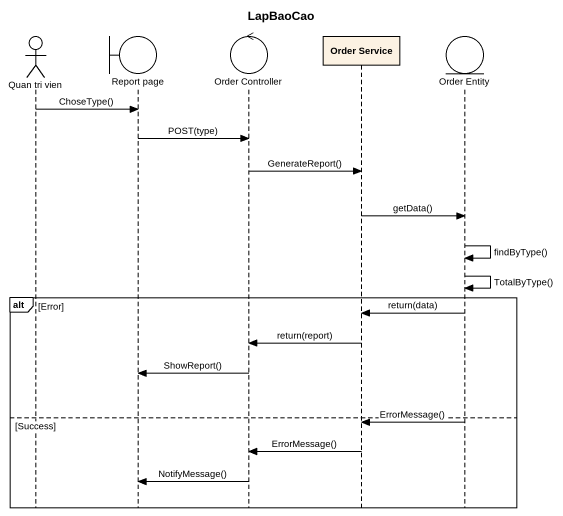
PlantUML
@startuml
title LapBaoCao
hide footbox
actor "Quan tri vien" as Quan_tri_vien
boundary "Report page" as Report_page
control "Order Controller" as Order_Controller
participant "Order Service" as Order_Service
entity "Order Entity" as Order_Entity

Quan_tri_vien -> Report_page : ChoseType()
Report_page -> Order_Controller : POST(type)
Order_Controller -> Order_Service : GenerateReport()
Order_Service -> Order_Entity : getData()
Order_Entity -> Order_Entity : findByType()
Order_Entity -> Order_Entity : TotalByType()
alt Error
  Order_Entity -> Order_Service : return(data)
  Order_Service -> Order_Controller : return(report)
  Order_Controller -> Report_page : ShowReport()
else Success
  Order_Entity -> Order_Service : ErrorMessage()
  Order_Service -> Order_Controller : ErrorMessage()
  Order_Controller -> Report_page : NotifyMessage()
end
@enduml
